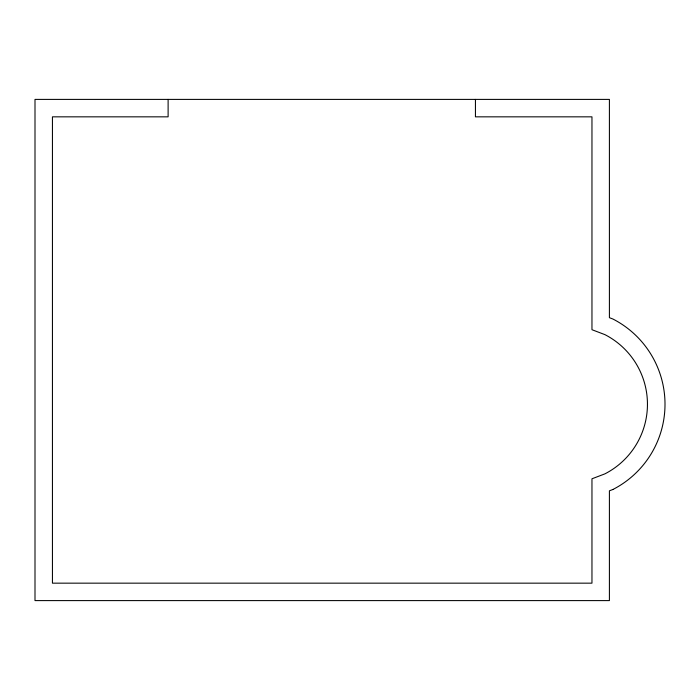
<?xml version="1.0" encoding="UTF-8"?>
<svg xmlns="http://www.w3.org/2000/svg" width="700" height="700" viewBox="0 0 700 700"><rect width="100%" height="100%" fill="white"/><g stroke="black" fill="none" stroke-linecap="round" stroke-linejoin="round"><path stroke-width="1.05" d="M475.44 99.4L475.44 116.839L591.964 116.839L591.964 329.709L604.896 334.626A78.225 78.225 0 0 1 604.896 473.865L591.964 478.791L591.964 583.161L52.439 583.161L52.439 116.839L168.114 116.839L168.114 99.4M612.903 489.484L609.403 490.814L609.403 600.6L35 600.6L35 99.4L609.403 99.4L609.403 317.686L612.903 319.016A95.769 95.769 0 0 1 612.903 489.484"/></g></svg>
